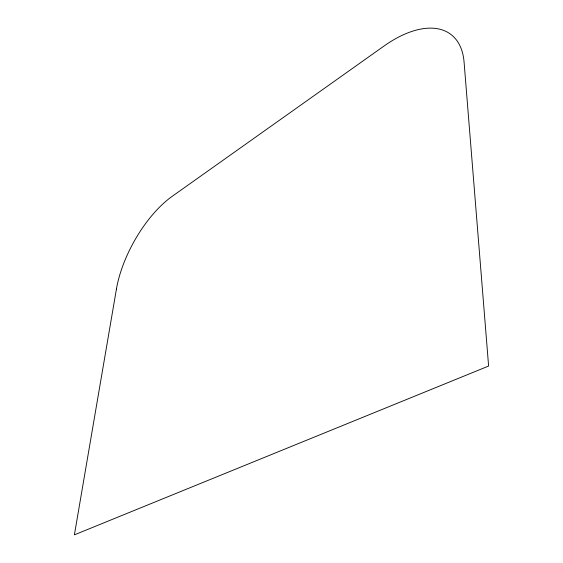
<?xml version="1.0" encoding="UTF-8"?>
<svg xmlns="http://www.w3.org/2000/svg" width="563" height="563" viewBox="0 0 563 563"><rect width="100%" height="100%" fill="white"/><g stroke="black" fill="none" stroke-linecap="round" stroke-linejoin="round"><path stroke-width="0.84" d="M116.442 289.009L74.393 534.85L488.607 366.056L464.081 62.141A100.925 53.576 -52.7 0 0 384.015 46.039L172.179 196.346A80.516 36.299 -61 0 0 116.442 289.009"/></g></svg>
